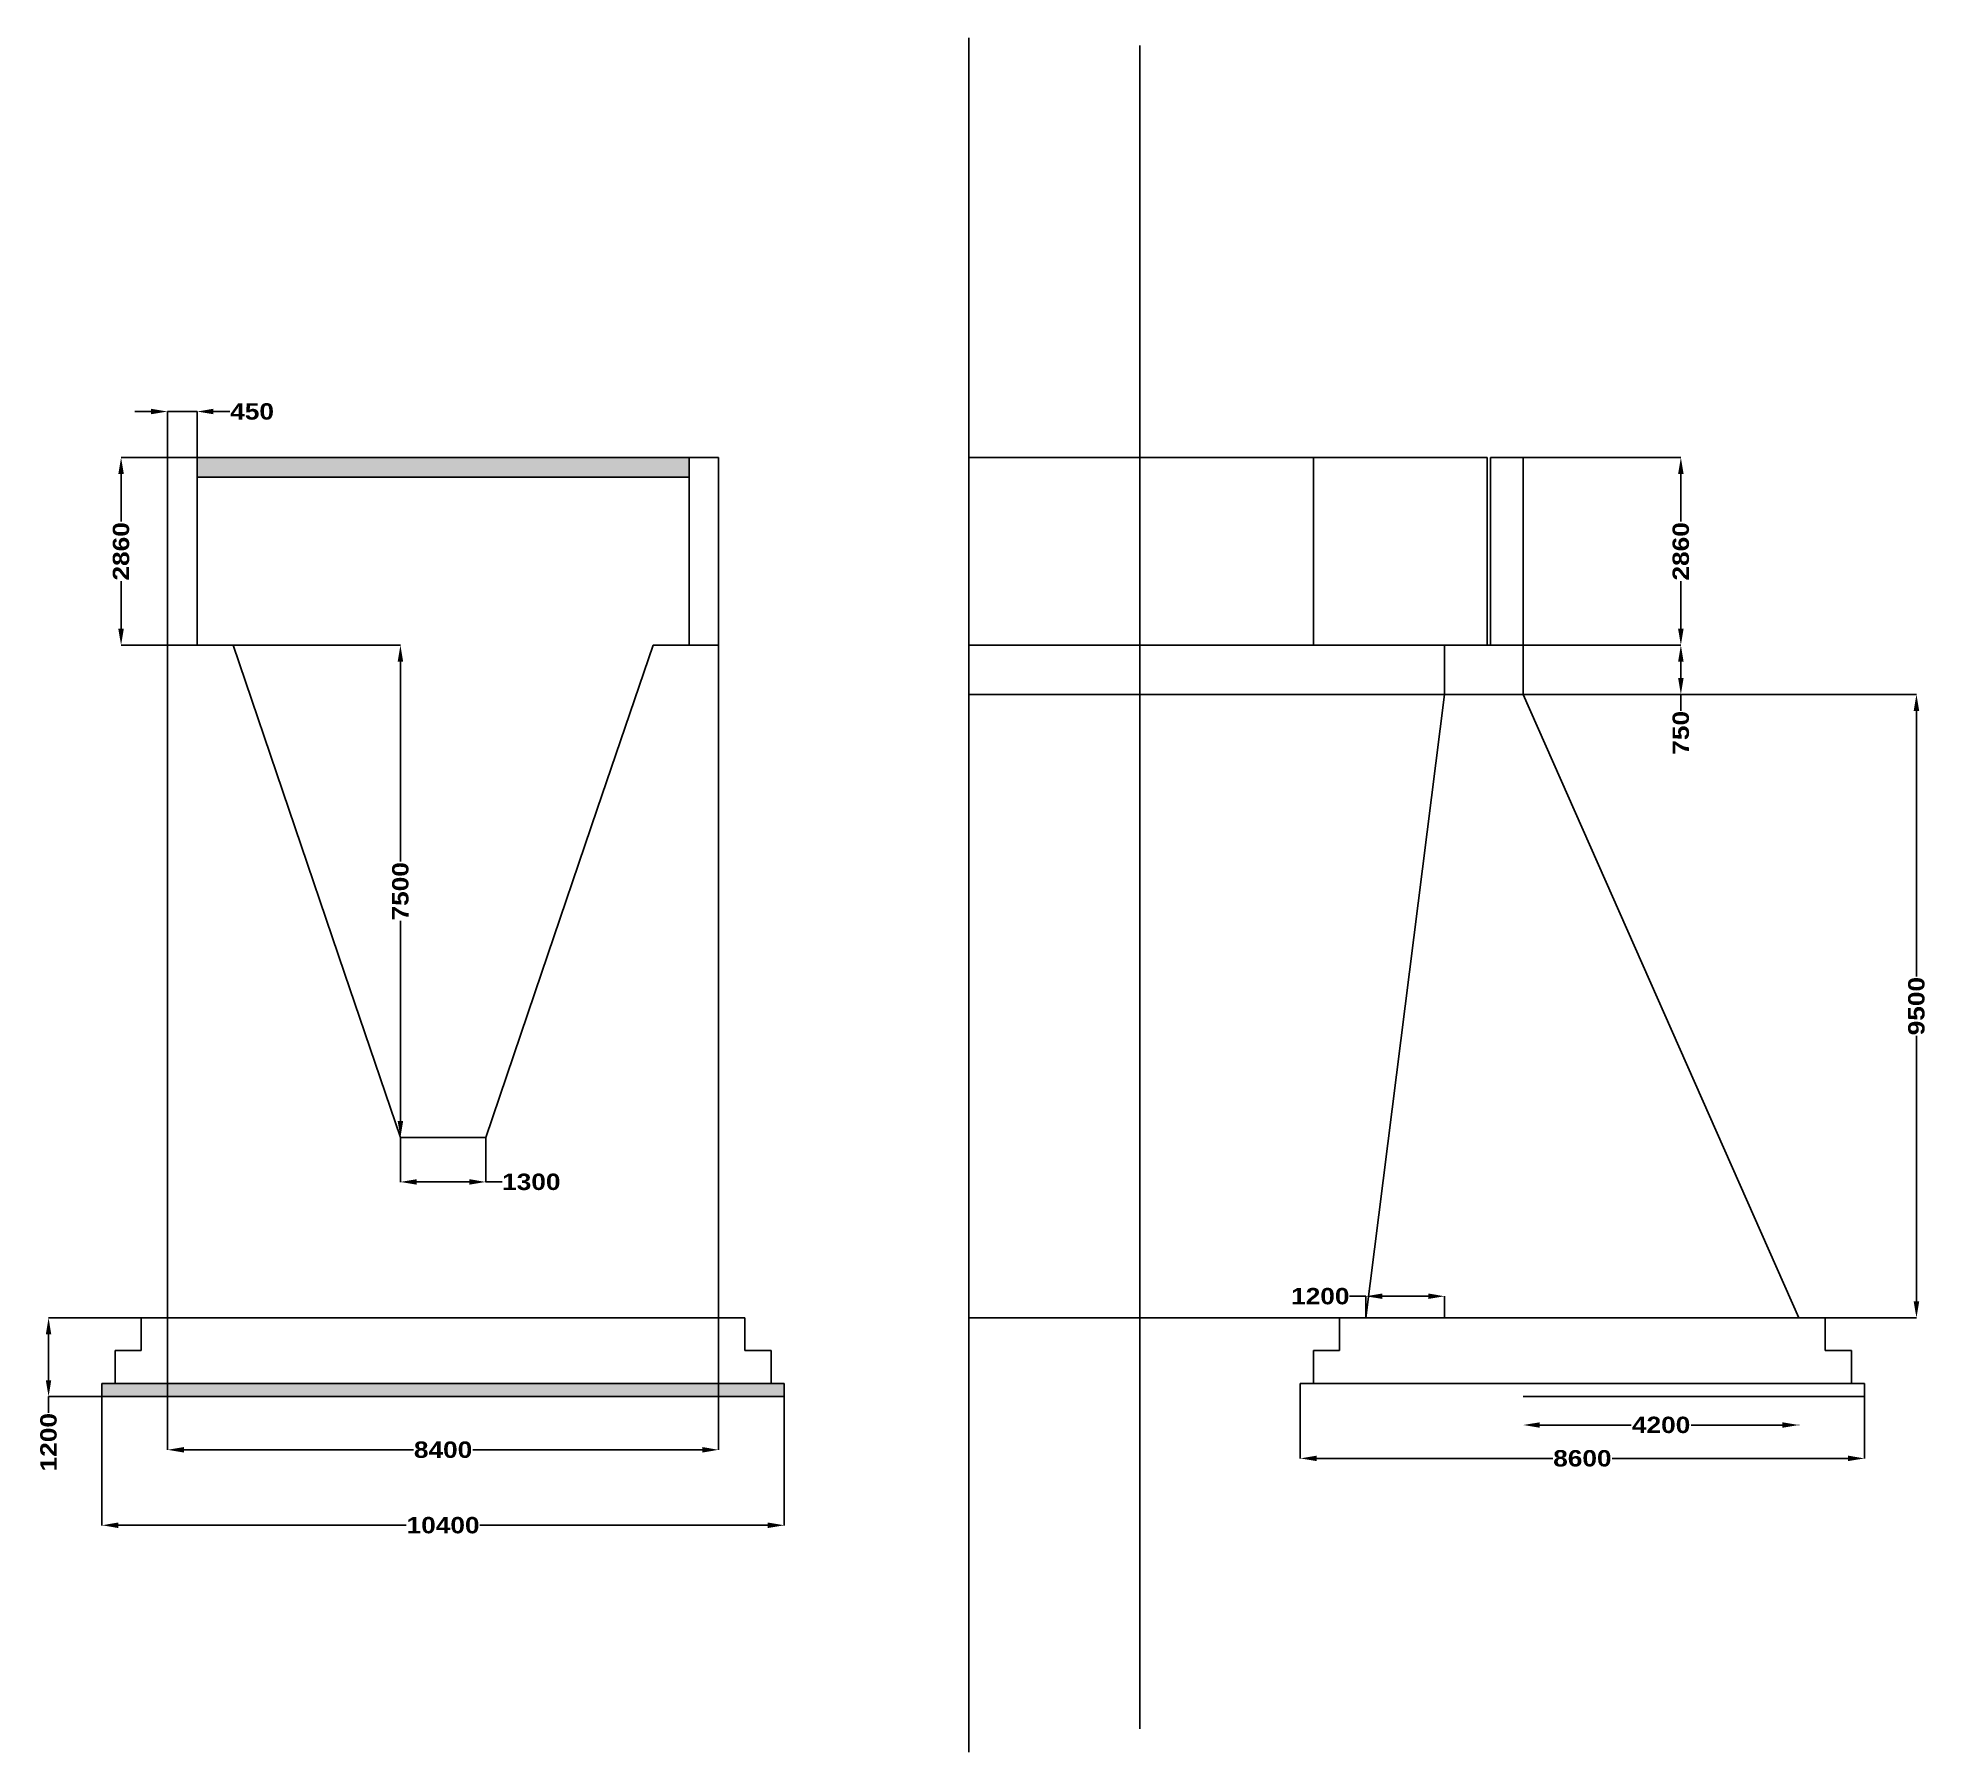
# Model space of a CAD drawing. Header units: millimetres. Extents: x 457408 to 486207, y -71811 to 8995.
# Drawn here: x 457408 to 486207, y -17130 to 8995 of the extents above.
import ezdxf

# ---------------------------------------------------------------- set-up
doc = ezdxf.new("R2010")
doc.units = ezdxf.units.MM
doc.styles.get("Standard").update_dxf_attribs({"font": 'ARIBLK.TTF'})
doc.dimstyles.new('ISO-25', dxfattribs={"dimtxt": 250, "dimasz": 250, "dimexe": 1.25, "dimexo": 0.625, "dimtad": 0, "dimtxsty": 'Standard', "dimcen": 75, "dimadec": 0, "dimazin": 0, "dimtfac": 1, "dimtmove": 0, "dimatfit": 2, "dimfxl": 0, "dimarcsym": 0})
pattern_1 = [(50, (0, 0), (182.18467, -15.939086), [19.05, -209.55]), (355, (0, 0), (-35.242826, 191.05664), [15.24, -167.64]), (100.451, (15.18, -1.33), (146.9425, 175.11669), [16.19, -178.09]), (46.1842, (0, 50.8), (271.07904, -42.04233), [28.575, -314.325]), (96.6356, (22.6, 47.3), (237.40423, 247.42556), [24.285, -267.135]), (351.184, (0, 50.8), (237.4046, 247.42512), [22.86, -251.46]), (21, (25.4, 38.1), (151.61488, -102.26552), [19.05, -209.55]), (326, (25.4, 38.1), (61.80203, 184.187966), [15.24, -167.64]), (71.4514, (38.03, 29.58), (213.41649, 81.92286), [16.19, -178.09]), (37.5, (0, 0), (3.088603, 84.555039), [0, -165.608, 0, -170.18, 0, -168.275]), (7.5, (0, 0), (66.819663, 100.180575), [0, -97.028, 0, -161.798, 0, -64.135]), (327.5, (-56.64, 0), (135.590595, -5.728744), [0, -63.5, 0, -198.12, 0, -262.89]), (317.5, (-82.04, 0), (148.12918, 25.42649), [0, -82.55, 0, -131.572, 0, -186.69])]

# ---------------------------------------------------------------- blocks, each defined once
blk = doc.blocks.new('*D2')
at = {"color": 0, "lineweight": -2}
for p, q in [((476651, -11712), (476651, -12654)), ((485251, -11712), (485251, -12654)), ((476901, -12653), (480499, -12653)), ((485001, -12653), (481403, -12653))]:
    blk.add_line(p, q, dxfattribs=at)
at = {"color": 0}
for points in [[(476901, -12611), (476901, -12694), (476651, -12653)], [(485001, -12611), (485001, -12694), (485251, -12653)]]:
    blk.add_solid(points, dxfattribs=at)
at = {"layer": 'Defpoints', "color": 0}
for p in [(476651, -11711), (485251, -11711), (485251, -12653)]:
    blk.add_point(p, dxfattribs=at)
at = {"color": 0, "insert": (480951, -12653), "char_height": 250, "attachment_point": 5}
blk.add_mtext('8600', dxfattribs=at)
blk = doc.blocks.new('*D3')
at = {"color": 0, "lineweight": -2}
for p, q in [((480051, 2599), (482453, 2599)), ((482452, 2349), (482452, 1624)), ((482452, -11), (482452, 714)), ((480051, -261), (482453, -261))]:
    blk.add_line(p, q, dxfattribs=at)
at = {"color": 0}
for points in [[(482410, 2349), (482494, 2349), (482452, 2599)], [(482410, -11), (482494, -11), (482452, -261)]]:
    blk.add_solid(points, dxfattribs=at)
at = {"layer": 'Defpoints', "color": 0}
for p in [(480051, 2599), (480051, -261), (482452, -261)]:
    blk.add_point(p, dxfattribs=at)
at = {"color": 0, "insert": (482452, 1169), "char_height": 250, "attachment_point": 5, "rotation": 90}
blk.add_mtext('2860', dxfattribs=at)
blk = doc.blocks.new('*D4')
at = {"color": 0, "lineweight": -2}
for p, q in [((480052, -261), (482453, -261)), ((482452, -511), (482452, -761)), ((480051, -1011), (482453, -1011)), ((482452, -1011), (482452, -1261))]:
    blk.add_line(p, q, dxfattribs=at)
at = {"color": 0}
for points in [[(482410, -511), (482494, -511), (482452, -261)], [(482410, -761), (482494, -761), (482452, -1011)]]:
    blk.add_solid(points, dxfattribs=at)
at = {"layer": 'Defpoints', "color": 0}
for p in [(480051, -261), (480051, -1011), (482452, -1011)]:
    blk.add_point(p, dxfattribs=at)
at = {"color": 0, "insert": (482452, -1596), "char_height": 250, "attachment_point": 5, "rotation": 90}
blk.add_mtext('750', dxfattribs=at)
blk = doc.blocks.new('*D5')
at = {"color": 0, "lineweight": -2}
for p, q in [((480052, -1011), (486044, -1011)), ((486043, -1261), (486043, -5308)), ((486043, -10261), (486043, -6214)), ((484251, -10511), (486044, -10511))]:
    blk.add_line(p, q, dxfattribs=at)
at = {"color": 0}
for points in [[(486001, -1261), (486085, -1261), (486043, -1011)], [(486001, -10261), (486085, -10261), (486043, -10511)]]:
    blk.add_solid(points, dxfattribs=at)
at = {"layer": 'Defpoints', "color": 0}
for p in [(480051, -1011), (484251, -10511), (486043, -10511)]:
    blk.add_point(p, dxfattribs=at)
at = {"color": 0, "insert": (486043, -5761), "char_height": 250, "attachment_point": 5, "rotation": 90}
blk.add_mtext('9500', dxfattribs=at)
blk = doc.blocks.new('*D6')
at = {"color": 0, "lineweight": -2}
for p, q in [((477651, -10182), (477401, -10182)), ((477651, -10510), (477651, -10181)), ((478601, -10182), (477901, -10182)), ((478851, -10510), (478851, -10181))]:
    blk.add_line(p, q, dxfattribs=at)
at = {"color": 0}
for points in [[(477901, -10140), (477901, -10223), (477651, -10182)], [(478601, -10140), (478601, -10223), (478851, -10182)]]:
    blk.add_solid(points, dxfattribs=at)
at = {"layer": 'Defpoints', "color": 0}
for p in [(477651, -10182), (477651, -10511), (478851, -10511)]:
    blk.add_point(p, dxfattribs=at)
at = {"color": 0, "insert": (476956, -10182), "char_height": 250, "attachment_point": 5}
blk.add_mtext('1200', dxfattribs=at)
blk = doc.blocks.new('*D7')
at = {"color": 0, "lineweight": -2}
for p, q in [((480051, -12145), (480051, -12146)), ((480301, -12144), (481695, -12144)), ((484001, -12144), (482607, -12144)), ((484251, -12144), (484251, -12143))]:
    blk.add_line(p, q, dxfattribs=at)
at = {"color": 0}
for points in [[(480301, -12103), (480301, -12186), (480051, -12144)], [(484001, -12103), (484001, -12186), (484251, -12144)]]:
    blk.add_solid(points, dxfattribs=at)
at = {"layer": 'Defpoints', "color": 0}
for p in [(480051, -12144), (484251, -12144), (484251, -12144)]:
    blk.add_point(p, dxfattribs=at)
at = {"color": 0, "insert": (482151, -12144), "char_height": 250, "attachment_point": 5}
blk.add_mtext('4200', dxfattribs=at)
blk = doc.blocks.new('*D8')
at = {"color": 0, "lineweight": -2}
for p, q in [((459135, 3300), (458885, 3300)), ((459385, 2600), (459385, 3302)), ((459385, 3300), (459835, 3300)), ((459835, 2600), (459835, 3302)), ((460085, 3300), (460335, 3300))]:
    blk.add_line(p, q, dxfattribs=at)
at = {"color": 0}
for points in [[(459135, 3342), (459135, 3259), (459385, 3300)], [(460085, 3342), (460085, 3259), (459835, 3300)]]:
    blk.add_solid(points, dxfattribs=at)
at = {"layer": 'Defpoints', "color": 0}
for p in [(459835, 3300), (459385, 2599), (459835, 2599)]:
    blk.add_point(p, dxfattribs=at)
at = {"color": 0, "insert": (460674, 3300), "char_height": 250, "attachment_point": 5}
blk.add_mtext('450', dxfattribs=at)
blk = doc.blocks.new('*D9')
at = {"color": 0, "lineweight": -2}
for p, q in [((459384, 2599), (458676, 2599)), ((458677, 2349), (458677, 1624)), ((458677, -11), (458677, 714)), ((459384, -261), (458676, -261))]:
    blk.add_line(p, q, dxfattribs=at)
at = {"color": 0}
for points in [[(458635, 2349), (458719, 2349), (458677, 2599)], [(458635, -11), (458719, -11), (458677, -261)]]:
    blk.add_solid(points, dxfattribs=at)
at = {"layer": 'Defpoints', "color": 0}
for p in [(459385, 2599), (458677, -261), (459385, -261)]:
    blk.add_point(p, dxfattribs=at)
at = {"color": 0, "insert": (458677, 1169), "char_height": 250, "attachment_point": 5, "rotation": 90}
blk.add_mtext('2860', dxfattribs=at)
blk = doc.blocks.new('*D11')
at = {"color": 0, "lineweight": -2}
for p, q in [((460386, -261), (462936, -261)), ((462935, -511), (462935, -3559)), ((462935, -7511), (462935, -4463)), ((462934, -7761), (462934, -7761))]:
    blk.add_line(p, q, dxfattribs=at)
at = {"color": 0}
for points in [[(462893, -511), (462977, -511), (462935, -261)], [(462893, -7511), (462977, -7511), (462935, -7761)]]:
    blk.add_solid(points, dxfattribs=at)
at = {"layer": 'Defpoints', "color": 0}
for p in [(460385, -261), (462935, -7761), (462935, -7761)]:
    blk.add_point(p, dxfattribs=at)
at = {"color": 0, "insert": (462935, -4011), "char_height": 250, "attachment_point": 5, "rotation": 90}
blk.add_mtext('7500', dxfattribs=at)
blk = doc.blocks.new('*D12')
at = {"color": 0, "lineweight": -2}
for p, q in [((458385, -11712), (458385, -13673)), ((468785, -11712), (468785, -13673)), ((458635, -13672), (463023, -13672)), ((468535, -13672), (464147, -13672))]:
    blk.add_line(p, q, dxfattribs=at)
at = {"color": 0}
for points in [[(458635, -13630), (458635, -13714), (458385, -13672)], [(468535, -13630), (468535, -13714), (468785, -13672)]]:
    blk.add_solid(points, dxfattribs=at)
at = {"layer": 'Defpoints', "color": 0}
for p in [(458385, -11711), (468785, -11711), (468785, -13672)]:
    blk.add_point(p, dxfattribs=at)
at = {"color": 0, "insert": (463585, -13672), "char_height": 250, "attachment_point": 5}
blk.add_mtext('10400', dxfattribs=at)
blk = doc.blocks.new('*D13')
at = {"color": 0, "lineweight": -2}
for p, q in [((459385, -10512), (459385, -12523)), ((467785, -10512), (467785, -12523)), ((459635, -12522), (463133, -12522)), ((467535, -12522), (464037, -12522))]:
    blk.add_line(p, q, dxfattribs=at)
at = {"color": 0}
for points in [[(459635, -12480), (459635, -12564), (459385, -12522)], [(467535, -12480), (467535, -12564), (467785, -12522)]]:
    blk.add_solid(points, dxfattribs=at)
at = {"layer": 'Defpoints', "color": 0}
for p in [(459385, -10511), (467785, -10511), (467785, -12522)]:
    blk.add_point(p, dxfattribs=at)
at = {"color": 0, "insert": (463585, -12522), "char_height": 250, "attachment_point": 5}
blk.add_mtext('8400', dxfattribs=at)
blk = doc.blocks.new('*D14')
at = {"color": 0, "lineweight": -2}
for p, q in [((462935, -7762), (462935, -8441)), ((464235, -7762), (464235, -8441)), ((463185, -8440), (463985, -8440)), ((464235, -8440), (464485, -8440))]:
    blk.add_line(p, q, dxfattribs=at)
at = {"color": 0}
for points in [[(463185, -8398), (463185, -8482), (462935, -8440)], [(463985, -8398), (463985, -8482), (464235, -8440)]]:
    blk.add_solid(points, dxfattribs=at)
at = {"layer": 'Defpoints', "color": 0}
for p in [(462935, -7761), (464235, -7761), (464235, -8440)]:
    blk.add_point(p, dxfattribs=at)
at = {"color": 0, "insert": (464930, -8440), "char_height": 250, "attachment_point": 5}
blk.add_mtext('1300', dxfattribs=at)
blk = doc.blocks.new('*D15')
at = {"color": 0, "lineweight": -2}
for p, q in [((458985, -10511), (457570, -10511)), ((457572, -10761), (457572, -11461)), ((458384, -11711), (457570, -11711)), ((457572, -11711), (457572, -11961))]:
    blk.add_line(p, q, dxfattribs=at)
at = {"color": 0}
for points in [[(457530, -10761), (457613, -10761), (457572, -10511)], [(457530, -11461), (457613, -11461), (457572, -11711)]]:
    blk.add_solid(points, dxfattribs=at)
at = {"layer": 'Defpoints', "color": 0}
for p in [(458986, -10511), (457572, -11711), (458385, -11711)]:
    blk.add_point(p, dxfattribs=at)
at = {"color": 0, "insert": (457572, -12406), "char_height": 250, "attachment_point": 5, "rotation": 90}
blk.add_mtext('1200', dxfattribs=at)

msp = doc.modelspace()

# ---------------------------------------------------------------- hatches: boundary and pattern name
h = msp.add_hatch()
h.set_pattern_fill('AR-CONC', color=256, style=0)
h.set_pattern_definition(pattern_1)
h.paths.add_polyline_path([(467335.027, 2599.045), (459835.027, 2599.045), (459835.027, 2299.045), (467335.027, 2299.045)])
h = msp.add_hatch()
h.set_pattern_fill('AR-CONC', color=256, style=0)
h.set_pattern_definition(pattern_1)
h.paths.add_polyline_path([(468784.402, -11510.955), (463585.027, -11510.955), (458385.652, -11510.955), (458385.027, -11710.955), (463585.027, -11710.955), (468785.027, -11710.955)])

# ---------------------------------------------------------------- linework, layer by layer
for p, q in [((471597.688, 8995.307), (471597.688, -17130.126)), ((474206.529, 8876.825), (474206.529, -16774.678)), ((459385.027, 2599.045), (459835.027, 2599.045)), ((459385.027, 2599.045), (459385.027, -10510.955)), ((459835.027, 2599.045), (459835.027, -260.955)), ((459835.027, 2599.045), (467335.027, 2599.045)), ((467335.027, 2599.045), (467335.027, -260.955)), ((467785.027, 2599.045), (467335.027, 2599.045)), ((467785.027, 2599.045), (467785.027, -10510.955)), ((479500.872, 2599.045), (471597.688, 2599.045)), ((476850.872, 2599.045), (476850.872, -260.955)), ((479500.872, 2599.045), (479500.872, -260.955)), ((479550.872, 2599.045), (479550.872, -260.955)), ((479550.872, 2599.045), (480050.872, 2599.045)), ((480050.872, 2599.045), (480050.872, -1010.955)), ((459835.027, 2299.045), (467335.027, 2299.045)), ((459385.027, -260.955), (460385.027, -260.955)), ((460385.027, -260.955), (461235.027, -2760.955)), ((466785.027, -260.955), (465935.027, -2760.955)), ((467785.027, -260.955), (466785.027, -260.955)), ((480050.872, -260.955), (471597.688, -260.955)), ((478850.872, -260.955), (478850.872, -1010.955)), ((480050.872, -260.955), (480050.872, -1010.955)), ((480050.872, -1010.955), (471597.688, -1010.955)), ((478850.872, -1010.955), (477650.872, -10510.955)), ((480050.872, -1010.955), (484250.872, -10510.955)), ((461235.027, -2760.955), (462085.027, -5260.955)), ((465935.027, -2760.955), (465085.027, -5260.955)), ((462085.027, -5260.955), (462935.027, -7760.955)), ((465085.027, -5260.955), (464235.027, -7760.955)), ((462935.027, -7760.955), (463585.027, -7760.955)), ((464235.027, -7760.955), (463585.027, -7760.955)), ((458985.652, -10510.955), (458985.652, -11010.955)), ((459385.027, -10510.955), (458985.652, -10510.955)), ((463585.027, -10510.955), (459385.027, -10510.955)), ((463585.027, -10510.955), (467785.027, -10510.955)), ((467785.027, -10510.955), (468184.402, -10510.955)), ((468184.402, -10510.955), (468184.402, -11010.955)), ((471597.688, -10510.955), (484650.872, -10510.955)), ((484250.872, -10510.955), (477250.872, -10510.955)), ((477250.872, -10510.955), (477250.872, -11010.955)), ((480050.872, -10510.955), (478850.872, -10510.955)), ((481850.872, -10510.955), (483050.872, -10510.955)), ((484650.872, -10510.955), (484650.872, -11010.955)), ((458585.652, -11010.955), (458585.652, -11510.955)), ((458985.652, -11010.955), (458585.652, -11010.955)), ((468184.402, -11010.955), (468584.402, -11010.955)), ((468584.402, -11010.955), (468584.402, -11510.955)), ((476850.872, -11010.955), (476850.872, -11510.955)), ((477250.872, -11010.955), (476850.872, -11010.955)), ((484650.872, -11010.955), (485050.872, -11010.955)), ((485050.872, -11010.955), (485050.872, -11510.955)), ((458385.027, -11710.955), (458385.652, -11510.955)), ((463585.027, -11510.955), (458385.652, -11510.955)), ((458385.652, -11510.955), (458385.652, -11510.955)), ((463585.027, -11510.955), (468784.402, -11510.955)), ((468784.402, -11510.955), (468784.402, -11510.955)), ((468785.027, -11710.955), (468784.402, -11510.955)), ((480050.872, -11510.955), (476650.872, -11510.955)), ((476650.872, -11510.955), (476650.872, -11710.955)), ((480050.872, -11510.955), (481850.872, -11510.955)), ((481850.872, -11510.955), (485250.872, -11510.955)), ((485250.872, -11510.955), (485250.872, -11710.955)), ((458385.027, -11710.955), (463585.027, -11710.955)), ((468785.027, -11710.955), (463585.027, -11710.955)), ((481850.872, -11710.955), (480050.872, -11710.955)), ((481850.872, -11710.955), (485250.872, -11710.955))]:
    msp.add_line(p, q)

# ---------------------------------------------------------------- dimensions: what is measured, and where the dimension line sits
for base, p1, p2, picture, middle in [((459835.027, 3300.493), (459385.027, 2599.045), (459835.027, 2599.045), '*D8', (460674.329, 3300.493)), ((464235.027, -8439.886), (462935.027, -7760.955), (464235.027, -7760.955), '*D14', (464930.144, -8439.886)), ((477650.872, -10181.801), (478850.872, -10510.955), (477650.872, -10510.955), '*D6', (476955.755, -10181.801)), ((467785.027, -12521.849), (459385.027, -10510.955), (467785.027, -10510.955), '*D13', (463585.027, -12521.849)), ((468785.027, -13672.124), (458385.027, -11710.955), (468785.027, -11710.955), '*D12', (463585.027, -13672.124)), ((485250.872, -12652.819), (476650.872, -11710.955), (485250.872, -11710.955), '*D2', (480950.872, -12652.819)), ((484250.872, -12144.383), (480050.872, -12144.383), (484250.872, -12144.383), '*D7', (482150.872, -12144.383))]:
    dim = msp.add_linear_dim(base=base, p1=p1, p2=p2, dimstyle='ISO-25')
    dim.commit()
    dim.dimension.update_dxf_attribs({"geometry": picture, "text_midpoint": middle})
for base, p1, p2, picture, middle in [((458676.957, -260.955), (459385.027, 2599.045), (459385.027, -260.955), '*D9', (458676.957, 1169.045)), ((482452.064, -260.955), (480050.872, 2599.045), (480050.872, -260.955), '*D3', (482452.064, 1169.045)), ((462935.027, -7760.955), (460385.027, -260.955), (462935.027, -7760.955), '*D11', (462935.027, -4010.955)), ((482452.064, -1010.955), (480051.497, -260.955), (480050.872, -1010.955), '*D4', (482452.064, -1596.079)), ((486042.965, -10510.955), (480051.497, -1010.955), (484250.872, -10510.955), '*D5', (486042.965, -5760.955)), ((457571.617, -11710.955), (458985.652, -10510.955), (458385.027, -11710.955), '*D15', (457571.617, -12406.072))]:
    dim = msp.add_linear_dim(base=base, p1=p1, p2=p2, angle=90, dimstyle='ISO-25')
    dim.commit()
    dim.dimension.update_dxf_attribs({"geometry": picture, "text_midpoint": middle})

doc.saveas('drawing.dxf')
